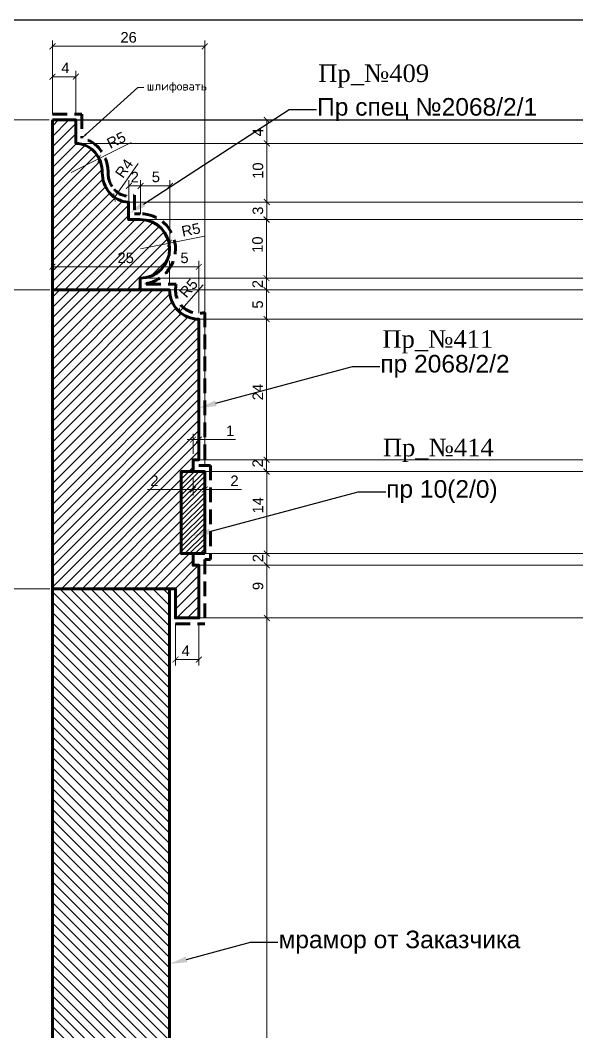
# Model space of a CAD drawing. Header units: inches. Extents: x 232 to 727, y -715 to -385.
# Drawn here: x 406.4 to 501.4, y -557.3 to -384.6 of the extents above; entities that cross this region are included whole.
import ezdxf
from ezdxf import colors
from ezdxf.entities.mleader import LeaderData, LeaderLine
from ezdxf.math import Vec2, Vec3

# ---------------------------------------------------------------- set-up
doc = ezdxf.new("R2010")
doc.units = ezdxf.units.IN
doc.header["$MEASUREMENT"] = 0
doc.linetypes.add('HIDDEN', pattern=[0.375, 0.25, -0.125])
doc.layers.add('Outside panel', color=7, linetype='Continuous', lineweight=18, true_color=0x7f5e57)
for name, color, linetype, lineweight in [('линия 15', 7, 'Continuous', 15), ('линия 50', 1, 'Continuous', 140), ('служебный слой РАЗМЕРЫ', 7, 'Continuous', 9)]:
    doc.layers.add(name, color=color, linetype=linetype, lineweight=lineweight)
doc.layers.add('размеры в модели', color=7, linetype='Continuous')
doc.styles.add('ELECT', font='times.ttf')
doc.styles.get("Standard").update_dxf_attribs({"font": 'arial.ttf'})
doc.styles.add('ЕСКД профили текст', font='isocpeur.ttf')
doc.dimstyles.new('M_1', dxfattribs={"dimtxt": 1.8, "dimasz": 1, "dimexe": 1, "dimexo": 1, "dimgap": 0.6, "dimtad": 1, "dimdec": 0, "dimdsep": 46, "dimtxsty": 'Standard', "dimblk": 'ARCHTICK', "dimcen": -5, "dimclrd": 7, "dimclre": 7, "dimclrt": 7, "dimadec": 0, "dimazin": 0, "dimtfac": 1, "dimtdec": 0, "dimtmove": 0, "dimatfit": 3, "dimfxl": 1, "dimtolj": 1, "dimtzin": 0, "dimlwd": 5, "dimlwe": 5, "dimarcsym": 0})
pattern_1 = [(45, (-314291.2878, 93901.4679), (-0.8838834765, 0.8838834765), [])]

# ---------------------------------------------------------------- blocks, each defined once
blk = doc.blocks.new('_ArchTick')
at = {"color": 0, "linetype": 'ByBlock', "const_width": 0.15}
blk.add_lwpolyline([(-0.5, -0.5), (0.5, 0.5)], dxfattribs=at)
blk = doc.blocks.new('*D36')
at = {"layer": 'Defpoints', "color": 0, "ltscale": 1000, "transparency": 16777216}
for p in [(411.89, -426.69), (411.89, -430.63), (436.89, -435.63)]:
    blk.add_point(p, dxfattribs=at)
at = {"layer": 'линия 15', "color": 7, "lineweight": 5, "ltscale": 1000, "transparency": 16777216}
for p, q in [((411.89, -429.63), (411.89, -425.69)), ((436.89, -434.63), (436.89, -425.69)), ((436.89, -426.69), (411.89, -426.69))]:
    blk.add_line(p, q, dxfattribs=at)
at = {"layer": 'линия 15', "color": 7, "lineweight": 5, "ltscale": 1000, "transparency": 16777216, "rotation": 180}
blk.add_blockref('_ArchTick', (411.89, -426.69), dxfattribs=at)
at = {"layer": 'линия 15', "color": 7, "lineweight": 5, "ltscale": 1000, "transparency": 16777216}
blk.add_blockref('_ArchTick', (436.89, -426.69), dxfattribs=at)
at = {"layer": 'линия 15', "color": 7, "ltscale": 1000, "transparency": 16777216, "insert": (424.39, -425.17), "char_height": 1.8, "attachment_point": 5}
blk.add_mtext('\\A1;25', dxfattribs=at)
blk = doc.blocks.new('*D35')
at = {"layer": 'Defpoints', "color": 0, "ltscale": 1000, "transparency": 16777216}
for p in [(436.89, -426.69), (431.89, -430.66), (436.89, -435.63)]:
    blk.add_point(p, dxfattribs=at)
at = {"layer": 'линия 15', "color": 7, "lineweight": 5, "ltscale": 1000, "transparency": 16777216}
for p, q in [((431.89, -429.66), (431.89, -425.69)), ((436.89, -434.63), (436.89, -425.69)), ((431.89, -426.69), (436.89, -426.69))]:
    blk.add_line(p, q, dxfattribs=at)
at = {"layer": 'линия 15', "color": 7, "lineweight": 5, "ltscale": 1000, "transparency": 16777216, "rotation": 180}
blk.add_blockref('_ArchTick', (431.89, -426.69), dxfattribs=at)
at = {"layer": 'линия 15', "color": 7, "lineweight": 5, "ltscale": 1000, "transparency": 16777216}
blk.add_blockref('_ArchTick', (436.89, -426.69), dxfattribs=at)
at = {"layer": 'линия 15', "color": 7, "ltscale": 1000, "transparency": 16777216, "insert": (434.44, -425.17), "char_height": 1.8, "attachment_point": 5}
blk.add_mtext('\\A1;5', dxfattribs=at)
blk = doc.blocks.new('*D34')
at = {"layer": 'Defpoints', "color": 0, "ltscale": 1000, "transparency": 16777216}
for p in [(436.89, -456.19), (435.89, -459.63), (436.89, -459.63)]:
    blk.add_point(p, dxfattribs=at)
at = {"layer": 'линия 15', "color": 7, "lineweight": 5, "ltscale": 1000, "transparency": 16777216}
for p, q in [((435.89, -458.63), (435.89, -455.19)), ((436.89, -458.63), (436.89, -455.19)), ((435.89, -456.19), (434.89, -456.19)), ((435.89, -456.19), (436.89, -456.19)), ((436.89, -456.19), (443.16, -456.19))]:
    blk.add_line(p, q, dxfattribs=at)
blk.add_blockref('_ArchTick', (435.89, -456.19), dxfattribs=at)
at = {"layer": 'линия 15', "color": 7, "lineweight": 5, "ltscale": 1000, "transparency": 16777216, "rotation": 180}
blk.add_blockref('_ArchTick', (436.89, -456.19), dxfattribs=at)
at = {"layer": 'линия 15', "color": 7, "ltscale": 1000, "transparency": 16777216, "insert": (442.23, -454.68), "char_height": 1.8, "attachment_point": 5}
blk.add_mtext('\\A1;1', dxfattribs=at)
blk = doc.blocks.new('*D33')
at = {"layer": 'Defpoints', "color": 0, "ltscale": 1000, "transparency": 16777216}
for p in [(433.89, -461.63), (435.89, -461.64), (433.89, -464.71)]:
    blk.add_point(p, dxfattribs=at)
at = {"layer": 'линия 15', "color": 7, "lineweight": 5, "ltscale": 1000, "transparency": 16777216}
for p, q in [((433.89, -462.63), (433.89, -465.71)), ((435.89, -462.64), (435.89, -465.71)), ((428.1, -464.71), (433.89, -464.71)), ((435.89, -464.71), (433.89, -464.71))]:
    blk.add_line(p, q, dxfattribs=at)
at = {"layer": 'линия 15', "color": 7, "lineweight": 5, "ltscale": 1000, "transparency": 16777216, "rotation": 180}
blk.add_blockref('_ArchTick', (433.89, -464.71), dxfattribs=at)
at = {"layer": 'линия 15', "color": 7, "lineweight": 5, "ltscale": 1000, "transparency": 16777216}
blk.add_blockref('_ArchTick', (435.89, -464.71), dxfattribs=at)
at = {"layer": 'линия 15', "color": 7, "ltscale": 1000, "transparency": 16777216, "insert": (429.3, -463.21), "char_height": 1.8, "attachment_point": 5}
blk.add_mtext('\\A1;2', dxfattribs=at)
blk = doc.blocks.new('*D32')
at = {"layer": 'Defpoints', "color": 0, "ltscale": 1000, "transparency": 16777216}
for p in [(435.89, -461.63), (437.89, -461.64), (437.89, -464.71)]:
    blk.add_point(p, dxfattribs=at)
at = {"layer": 'линия 15', "color": 7, "lineweight": 5, "ltscale": 1000, "transparency": 16777216}
for p, q in [((435.89, -462.63), (435.89, -465.71)), ((437.89, -462.64), (437.89, -465.71)), ((435.89, -464.71), (437.89, -464.71)), ((437.89, -464.71), (444.16, -464.71))]:
    blk.add_line(p, q, dxfattribs=at)
at = {"layer": 'линия 15', "color": 7, "lineweight": 5, "ltscale": 1000, "transparency": 16777216, "rotation": 180}
blk.add_blockref('_ArchTick', (435.89, -464.71), dxfattribs=at)
at = {"layer": 'линия 15', "color": 7, "lineweight": 5, "ltscale": 1000, "transparency": 16777216}
blk.add_blockref('_ArchTick', (437.89, -464.71), dxfattribs=at)
at = {"layer": 'линия 15', "color": 7, "ltscale": 1000, "transparency": 16777216, "insert": (442.97, -463.21), "char_height": 1.8, "attachment_point": 5}
blk.add_mtext('\\A1;2', dxfattribs=at)
blk = doc.blocks.new('*D27')
at = {"layer": 'Defpoints', "color": 0, "ltscale": 1000, "transparency": 16777216}
for p in [(437.89, -389.06), (411.89, -401.63), (437.89, -461.63)]:
    blk.add_point(p, dxfattribs=at)
at = {"layer": 'размеры в модели', "color": 7, "lineweight": 5, "ltscale": 1000, "transparency": 16777216}
for p, q in [((411.89, -400.63), (411.89, -388.06)), ((437.89, -460.63), (437.89, -388.06)), ((411.89, -389.06), (437.89, -389.06))]:
    blk.add_line(p, q, dxfattribs=at)
at = {"layer": 'размеры в модели', "color": 7, "lineweight": 5, "ltscale": 1000, "transparency": 16777216, "rotation": 180}
blk.add_blockref('_ArchTick', (411.89, -389.06), dxfattribs=at)
at = {"layer": 'размеры в модели', "color": 7, "lineweight": 5, "ltscale": 1000, "transparency": 16777216}
blk.add_blockref('_ArchTick', (437.89, -389.06), dxfattribs=at)
at = {"layer": 'размеры в модели', "color": 7, "ltscale": 1000, "transparency": 16777216, "insert": (424.89, -387.54), "char_height": 1.8, "attachment_point": 5}
blk.add_mtext('\\A1;26', dxfattribs=at)
blk = doc.blocks.new('*D26')
at = {"layer": 'Defpoints', "color": 0, "ltscale": 1000, "transparency": 16777216}
for p in [(412.35, -401.63), (397.61, -430.63), (412.42, -430.63)]:
    blk.add_point(p, dxfattribs=at)
at = {"layer": 'размеры в модели', "color": 7, "lineweight": 5, "ltscale": 1000, "transparency": 16777216}
for p, q in [((411.35, -401.63), (396.61, -401.63)), ((397.61, -401.63), (397.61, -430.63)), ((411.42, -430.63), (396.61, -430.63))]:
    blk.add_line(p, q, dxfattribs=at)
for p, rotation in [((397.61, -401.63), 90), ((397.61, -430.63), 270)]:
    blk.add_blockref('_ArchTick', p, dxfattribs=dict(at, rotation=rotation))
at = {"layer": 'размеры в модели', "color": 7, "ltscale": 1000, "transparency": 16777216, "insert": (396.09, -416.13), "char_height": 1.8, "attachment_point": 5, "rotation": 90}
blk.add_mtext('\\A1;29', dxfattribs=at)
blk = doc.blocks.new('*D25')
at = {"layer": 'Defpoints', "color": 0, "ltscale": 1000, "transparency": 16777216}
for p in [(397.61, -430.63), (412.42, -430.63), (412.42, -481.63)]:
    blk.add_point(p, dxfattribs=at)
at = {"layer": 'размеры в модели', "color": 7, "lineweight": 5, "ltscale": 1000, "transparency": 16777216}
for p, q in [((411.42, -430.63), (396.61, -430.63)), ((397.61, -481.63), (397.61, -430.63)), ((411.42, -481.63), (396.61, -481.63))]:
    blk.add_line(p, q, dxfattribs=at)
for p, rotation in [((397.61, -430.63), 90), ((397.61, -481.63), 270)]:
    blk.add_blockref('_ArchTick', p, dxfattribs=dict(at, rotation=rotation))
at = {"layer": 'размеры в модели', "color": 7, "ltscale": 1000, "transparency": 16777216, "insert": (396.09, -456.13), "char_height": 1.8, "attachment_point": 5, "rotation": 90}
blk.add_mtext('\\A1;51', dxfattribs=at)
blk = doc.blocks.new('*D24')
at = {"layer": 'Defpoints', "color": 0, "ltscale": 1000, "transparency": 16777216}
for p in [(412.42, -481.63), (397.61, -701.63), (412.42, -701.63)]:
    blk.add_point(p, dxfattribs=at)
at = {"layer": 'размеры в модели', "color": 7, "lineweight": 5, "ltscale": 1000, "transparency": 16777216}
for p, q in [((411.42, -481.63), (396.61, -481.63)), ((397.61, -481.63), (397.61, -701.63)), ((411.42, -701.63), (396.61, -701.63))]:
    blk.add_line(p, q, dxfattribs=at)
for p, rotation in [((397.61, -481.63), 90), ((397.61, -701.63), 270)]:
    blk.add_blockref('_ArchTick', p, dxfattribs=dict(at, rotation=rotation))
at = {"layer": 'размеры в модели', "color": 7, "ltscale": 1000, "transparency": 16777216, "insert": (396.09, -591.63), "char_height": 1.8, "attachment_point": 5, "rotation": 90}
blk.add_mtext('\\A1;220', dxfattribs=at)
blk = doc.blocks.new('*D21')
at = {"layer": 'Defpoints', "color": 0, "ltscale": 1000, "transparency": 16777216}
for p in [(436.89, -486.63), (431.89, -701.63), (448.51, -701.63)]:
    blk.add_point(p, dxfattribs=at)
at = {"layer": 'размеры в модели', "color": 7, "lineweight": 5, "ltscale": 1000, "transparency": 16777216}
for p, q in [((437.89, -486.63), (449.51, -486.63)), ((448.51, -486.63), (448.51, -701.63)), ((432.89, -701.63), (449.51, -701.63))]:
    blk.add_line(p, q, dxfattribs=at)
for p, rotation in [((448.51, -486.63), 90), ((448.51, -701.63), 270)]:
    blk.add_blockref('_ArchTick', p, dxfattribs=dict(at, rotation=rotation))
at = {"layer": 'размеры в модели', "color": 7, "ltscale": 1000, "transparency": 16777216, "insert": (446.99, -596.89), "char_height": 1.8, "attachment_point": 5, "rotation": 90}
blk.add_mtext('\\A1;215', dxfattribs=at)
blk = doc.blocks.new('*D20')
at = {"layer": 'Defpoints', "color": 0, "ltscale": 1000, "transparency": 16777216}
for p in [(432.89, -486.63), (436.89, -486.63), (436.89, -493.72)]:
    blk.add_point(p, dxfattribs=at)
at = {"layer": 'размеры в модели', "color": 7, "lineweight": 5, "ltscale": 1000, "transparency": 16777216}
for p, q in [((432.89, -487.63), (432.89, -494.72)), ((436.89, -487.63), (436.89, -494.72)), ((432.89, -493.72), (436.89, -493.72))]:
    blk.add_line(p, q, dxfattribs=at)
at = {"layer": 'размеры в модели', "color": 7, "lineweight": 5, "ltscale": 1000, "transparency": 16777216, "rotation": 180}
blk.add_blockref('_ArchTick', (432.89, -493.72), dxfattribs=at)
at = {"layer": 'размеры в модели', "color": 7, "lineweight": 5, "ltscale": 1000, "transparency": 16777216}
blk.add_blockref('_ArchTick', (436.89, -493.72), dxfattribs=at)
at = {"layer": 'размеры в модели', "color": 7, "ltscale": 1000, "transparency": 16777216, "insert": (434.64, -492.22), "char_height": 1.8, "attachment_point": 5}
blk.add_mtext('\\A1;4', dxfattribs=at)
blk = doc.blocks.new('*D19')
at = {"layer": 'Defpoints', "color": 0, "ltscale": 1000, "transparency": 16777216}
for p in [(436.89, -477.63), (436.89, -486.63), (448.51, -486.63)]:
    blk.add_point(p, dxfattribs=at)
at = {"layer": 'размеры в модели', "color": 7, "lineweight": 5, "ltscale": 1000, "transparency": 16777216}
for p, q in [((437.89, -477.63), (449.51, -477.63)), ((448.51, -477.63), (448.51, -486.63)), ((437.89, -486.63), (449.51, -486.63))]:
    blk.add_line(p, q, dxfattribs=at)
for p, rotation in [((448.51, -477.63), 90), ((448.51, -486.63), 270)]:
    blk.add_blockref('_ArchTick', p, dxfattribs=dict(at, rotation=rotation))
at = {"layer": 'размеры в модели', "color": 7, "ltscale": 1000, "transparency": 16777216, "insert": (446.99, -481.18), "char_height": 1.8, "attachment_point": 5, "rotation": 90}
blk.add_mtext('\\A1;9', dxfattribs=at)
blk = doc.blocks.new('*D18')
at = {"layer": 'Defpoints', "color": 0, "ltscale": 1000, "transparency": 16777216}
for p in [(437.89, -475.63), (436.89, -477.63), (448.48, -477.63)]:
    blk.add_point(p, dxfattribs=at)
at = {"layer": 'размеры в модели', "color": 7, "lineweight": 5, "ltscale": 1000, "transparency": 16777216}
for p, q in [((438.89, -475.63), (449.48, -475.63)), ((448.48, -475.63), (448.48, -477.63)), ((437.89, -477.63), (449.48, -477.63))]:
    blk.add_line(p, q, dxfattribs=at)
for p, rotation in [((448.48, -475.63), 90), ((448.48, -477.63), 270)]:
    blk.add_blockref('_ArchTick', p, dxfattribs=dict(at, rotation=rotation))
at = {"layer": 'размеры в модели', "color": 7, "ltscale": 1000, "transparency": 16777216, "insert": (446.98, -476.42), "char_height": 1.8, "attachment_point": 5, "rotation": 90}
blk.add_mtext('\\A1;2', dxfattribs=at)
blk = doc.blocks.new('*D17')
at = {"layer": 'Defpoints', "color": 0, "ltscale": 1000, "transparency": 16777216}
for p in [(437.89, -461.63), (437.89, -475.63), (448.47, -475.63)]:
    blk.add_point(p, dxfattribs=at)
at = {"layer": 'размеры в модели', "color": 7, "lineweight": 5, "ltscale": 1000, "transparency": 16777216}
for p, q in [((438.89, -461.63), (449.47, -461.63)), ((448.47, -461.63), (448.47, -475.63)), ((438.89, -475.63), (449.47, -475.63))]:
    blk.add_line(p, q, dxfattribs=at)
for p, rotation in [((448.47, -461.63), 90), ((448.47, -475.63), 270)]:
    blk.add_blockref('_ArchTick', p, dxfattribs=dict(at, rotation=rotation))
at = {"layer": 'размеры в модели', "color": 7, "ltscale": 1000, "transparency": 16777216, "insert": (446.97, -467.4), "char_height": 1.8, "attachment_point": 5, "rotation": 90}
blk.add_mtext('\\A1;14', dxfattribs=at)
blk = doc.blocks.new('*D16')
at = {"layer": 'Defpoints', "color": 0, "ltscale": 1000, "transparency": 16777216}
for p in [(436.89, -459.63), (437.89, -461.63), (448.43, -461.63)]:
    blk.add_point(p, dxfattribs=at)
at = {"layer": 'размеры в модели', "color": 7, "lineweight": 5, "ltscale": 1000, "transparency": 16777216}
for p, q in [((437.89, -459.63), (449.43, -459.63)), ((448.43, -459.63), (448.43, -461.63)), ((438.89, -461.63), (449.43, -461.63))]:
    blk.add_line(p, q, dxfattribs=at)
for p, rotation in [((448.43, -459.63), 90), ((448.43, -461.63), 270)]:
    blk.add_blockref('_ArchTick', p, dxfattribs=dict(at, rotation=rotation))
at = {"layer": 'размеры в модели', "color": 7, "ltscale": 1000, "transparency": 16777216, "insert": (446.93, -460.23), "char_height": 1.8, "attachment_point": 5, "rotation": 90}
blk.add_mtext('\\A1;2', dxfattribs=at)
blk = doc.blocks.new('*D15')
at = {"layer": 'Defpoints', "color": 0, "ltscale": 1000, "transparency": 16777216}
for p in [(436.86, -435.63), (436.89, -459.63), (448.45, -459.63)]:
    blk.add_point(p, dxfattribs=at)
at = {"layer": 'размеры в модели', "color": 7, "lineweight": 5, "ltscale": 1000, "transparency": 16777216}
for p, q in [((437.86, -435.63), (449.45, -435.63)), ((448.45, -435.63), (448.45, -459.63)), ((437.89, -459.63), (449.45, -459.63))]:
    blk.add_line(p, q, dxfattribs=at)
for p, rotation in [((448.45, -435.63), 90), ((448.45, -459.63), 270)]:
    blk.add_blockref('_ArchTick', p, dxfattribs=dict(at, rotation=rotation))
at = {"layer": 'размеры в модели', "color": 7, "ltscale": 1000, "transparency": 16777216, "insert": (446.95, -448.07), "char_height": 1.8, "attachment_point": 5, "rotation": 90}
blk.add_mtext('\\A1;24', dxfattribs=at)
blk = doc.blocks.new('*D14')
at = {"layer": 'Defpoints', "color": 0, "ltscale": 1000, "transparency": 16777216}
for p in [(426.94, -430.63), (436.86, -435.63), (448.45, -435.63)]:
    blk.add_point(p, dxfattribs=at)
at = {"layer": 'размеры в модели', "color": 7, "lineweight": 5, "ltscale": 1000, "transparency": 16777216}
for p, q in [((427.94, -430.63), (449.45, -430.63)), ((448.45, -430.63), (448.45, -435.63)), ((437.86, -435.63), (449.45, -435.63))]:
    blk.add_line(p, q, dxfattribs=at)
for p, rotation in [((448.45, -430.63), 90), ((448.45, -435.63), 270)]:
    blk.add_blockref('_ArchTick', p, dxfattribs=dict(at, rotation=rotation))
at = {"layer": 'размеры в модели', "color": 7, "ltscale": 1000, "transparency": 16777216, "insert": (446.94, -433.13), "char_height": 1.8, "attachment_point": 5, "rotation": 90}
blk.add_mtext('\\A1;5', dxfattribs=at)
blk = doc.blocks.new('*D13')
at = {"layer": 'Defpoints', "color": 0, "ltscale": 1000, "transparency": 16777216}
for p in [(426.94, -428.63), (426.9, -430.63), (448.43, -430.63)]:
    blk.add_point(p, dxfattribs=at)
at = {"layer": 'размеры в модели', "color": 7, "lineweight": 5, "ltscale": 1000, "transparency": 16777216}
for p, q in [((427.94, -428.63), (449.43, -428.63)), ((448.43, -428.63), (448.43, -430.63)), ((427.9, -430.63), (449.43, -430.63))]:
    blk.add_line(p, q, dxfattribs=at)
for p, rotation in [((448.43, -428.63), 90), ((448.43, -430.63), 270)]:
    blk.add_blockref('_ArchTick', p, dxfattribs=dict(at, rotation=rotation))
at = {"layer": 'размеры в модели', "color": 7, "ltscale": 1000, "transparency": 16777216, "insert": (446.92, -429.63), "char_height": 1.8, "attachment_point": 5, "rotation": 90}
blk.add_mtext('\\A1;2', dxfattribs=at)
blk = doc.blocks.new('*D12')
at = {"layer": 'Defpoints', "color": 0, "ltscale": 1000, "transparency": 16777216}
for p in [(431.94, -412.88), (426.94, -418.63), (431.94, -423.63)]:
    blk.add_point(p, dxfattribs=at)
at = {"layer": 'размеры в модели', "color": 7, "lineweight": 5, "ltscale": 1000, "transparency": 16777216}
for p, q in [((426.94, -417.63), (426.94, -411.88)), ((431.94, -422.63), (431.94, -411.88)), ((426.94, -412.88), (431.94, -412.88))]:
    blk.add_line(p, q, dxfattribs=at)
at = {"layer": 'размеры в модели', "color": 7, "lineweight": 5, "ltscale": 1000, "transparency": 16777216, "rotation": 180}
blk.add_blockref('_ArchTick', (426.94, -412.88), dxfattribs=at)
at = {"layer": 'размеры в модели', "color": 7, "lineweight": 5, "ltscale": 1000, "transparency": 16777216}
blk.add_blockref('_ArchTick', (431.94, -412.88), dxfattribs=at)
at = {"layer": 'размеры в модели', "color": 7, "ltscale": 1000, "transparency": 16777216, "insert": (429.55, -411.36), "char_height": 1.8, "attachment_point": 5}
blk.add_mtext('\\A1;5', dxfattribs=at)
blk = doc.blocks.new('*D11')
at = {"layer": 'Defpoints', "color": 0, "ltscale": 1000, "transparency": 16777216}
for p in [(426.94, -412.88), (424.94, -418.63), (426.94, -418.63)]:
    blk.add_point(p, dxfattribs=at)
at = {"layer": 'размеры в модели', "color": 7, "lineweight": 5, "ltscale": 1000, "transparency": 16777216}
for p, q in [((424.94, -417.63), (424.94, -411.88)), ((426.94, -417.63), (426.94, -411.88)), ((424.94, -412.88), (426.94, -412.88))]:
    blk.add_line(p, q, dxfattribs=at)
at = {"layer": 'размеры в модели', "color": 7, "lineweight": 5, "ltscale": 1000, "transparency": 16777216, "rotation": 180}
blk.add_blockref('_ArchTick', (424.94, -412.88), dxfattribs=at)
at = {"layer": 'размеры в модели', "color": 7, "lineweight": 5, "ltscale": 1000, "transparency": 16777216}
blk.add_blockref('_ArchTick', (426.94, -412.88), dxfattribs=at)
at = {"layer": 'размеры в модели', "color": 7, "ltscale": 1000, "transparency": 16777216, "insert": (425.94, -411.38), "char_height": 1.8, "attachment_point": 5}
blk.add_mtext('\\A1;2', dxfattribs=at)
blk = doc.blocks.new('*D10')
at = {"layer": 'Defpoints', "color": 0, "ltscale": 1000, "transparency": 16777216}
for p in [(424.94, -418.63), (426.94, -428.63), (448.43, -428.63)]:
    blk.add_point(p, dxfattribs=at)
at = {"layer": 'размеры в модели', "color": 7, "lineweight": 5, "ltscale": 1000, "transparency": 16777216}
for p, q in [((425.94, -418.63), (449.43, -418.63)), ((448.43, -418.63), (448.43, -428.63)), ((427.94, -428.63), (449.43, -428.63))]:
    blk.add_line(p, q, dxfattribs=at)
for p, rotation in [((448.43, -418.63), 90), ((448.43, -428.63), 270)]:
    blk.add_blockref('_ArchTick', p, dxfattribs=dict(at, rotation=rotation))
at = {"layer": 'размеры в модели', "color": 7, "ltscale": 1000, "transparency": 16777216, "insert": (446.91, -422.91), "char_height": 1.8, "attachment_point": 5, "rotation": 90}
blk.add_mtext('\\A1;10', dxfattribs=at)
blk = doc.blocks.new('*D9')
at = {"layer": 'Defpoints', "color": 0, "ltscale": 1000, "transparency": 16777216}
for p in [(424.94, -415.63), (424.94, -418.63), (448.49, -418.63)]:
    blk.add_point(p, dxfattribs=at)
at = {"layer": 'размеры в модели', "color": 7, "lineweight": 5, "ltscale": 1000, "transparency": 16777216}
for p, q in [((425.94, -415.63), (449.49, -415.63)), ((448.49, -415.63), (448.49, -418.63)), ((425.94, -418.63), (449.49, -418.63))]:
    blk.add_line(p, q, dxfattribs=at)
for p, rotation in [((448.49, -415.63), 90), ((448.49, -418.63), 270)]:
    blk.add_blockref('_ArchTick', p, dxfattribs=dict(at, rotation=rotation))
at = {"layer": 'размеры в модели', "color": 7, "ltscale": 1000, "transparency": 16777216, "insert": (446.97, -417.11), "char_height": 1.8, "attachment_point": 5, "rotation": 90}
blk.add_mtext('\\A1;3', dxfattribs=at)
blk = doc.blocks.new('*D8')
at = {"layer": 'Defpoints', "color": 0, "ltscale": 1000, "transparency": 16777216}
for p in [(415.89, -405.63), (424.94, -415.63), (448.5, -415.63)]:
    blk.add_point(p, dxfattribs=at)
at = {"layer": 'размеры в модели', "color": 7, "lineweight": 5, "ltscale": 1000, "transparency": 16777216}
for p, q in [((416.89, -405.63), (449.5, -405.63)), ((448.5, -405.63), (448.5, -415.63)), ((425.94, -415.63), (449.5, -415.63))]:
    blk.add_line(p, q, dxfattribs=at)
for p, rotation in [((448.5, -405.63), 90), ((448.5, -415.63), 270)]:
    blk.add_blockref('_ArchTick', p, dxfattribs=dict(at, rotation=rotation))
at = {"layer": 'размеры в модели', "color": 7, "ltscale": 1000, "transparency": 16777216, "insert": (446.98, -410.28), "char_height": 1.8, "attachment_point": 5, "rotation": 90}
blk.add_mtext('\\A1;10', dxfattribs=at)
blk = doc.blocks.new('*D7')
at = {"layer": 'Defpoints', "color": 0, "ltscale": 1000, "transparency": 16777216}
for p in [(415.89, -401.63), (448.48, -401.63), (415.89, -405.63)]:
    blk.add_point(p, dxfattribs=at)
at = {"layer": 'размеры в модели', "color": 7, "lineweight": 5, "ltscale": 1000, "transparency": 16777216}
for p, q in [((416.89, -401.63), (449.48, -401.63)), ((448.48, -405.63), (448.48, -401.63)), ((416.89, -405.63), (449.48, -405.63))]:
    blk.add_line(p, q, dxfattribs=at)
for p, rotation in [((448.48, -401.63), 90), ((448.48, -405.63), 270)]:
    blk.add_blockref('_ArchTick', p, dxfattribs=dict(at, rotation=rotation))
at = {"layer": 'размеры в модели', "color": 7, "ltscale": 1000, "transparency": 16777216, "insert": (446.98, -403.72), "char_height": 1.8, "attachment_point": 5, "rotation": 90}
blk.add_mtext('\\A1;4', dxfattribs=at)
blk = doc.blocks.new('*D6')
at = {"layer": 'Defpoints', "color": 0, "ltscale": 1000, "transparency": 16777216}
for p in [(415.89, -394.24), (411.89, -401.63), (415.89, -401.63)]:
    blk.add_point(p, dxfattribs=at)
at = {"layer": 'размеры в модели', "color": 7, "lineweight": 5, "ltscale": 1000, "transparency": 16777216}
for p, q in [((411.89, -400.63), (411.89, -393.24)), ((415.89, -400.63), (415.89, -393.24)), ((411.89, -394.24), (415.89, -394.24))]:
    blk.add_line(p, q, dxfattribs=at)
at = {"layer": 'размеры в модели', "color": 7, "lineweight": 5, "ltscale": 1000, "transparency": 16777216, "rotation": 180}
blk.add_blockref('_ArchTick', (411.89, -394.24), dxfattribs=at)
at = {"layer": 'размеры в модели', "color": 7, "lineweight": 5, "ltscale": 1000, "transparency": 16777216}
blk.add_blockref('_ArchTick', (415.89, -394.24), dxfattribs=at)
at = {"layer": 'размеры в модели', "color": 7, "ltscale": 1000, "transparency": 16777216, "insert": (414.09, -392.74), "char_height": 1.8, "attachment_point": 5}
blk.add_mtext('\\A1;4', dxfattribs=at)
blk = doc.blocks.new('*D5')
at = {"layer": 'Defpoints', "color": 0, "ltscale": 1000, "transparency": 16777216}
for p in [(424.94, -411.33), (422.48, -414.86)]:
    blk.add_point(p, dxfattribs=at)
at = {"layer": 'размеры в модели', "color": 7, "lineweight": 5, "ltscale": 1000, "transparency": 16777216}
blk.add_line((426.53, -409.07), (422.48, -414.86), dxfattribs=at)
at = {"layer": 'размеры в модели', "color": 7, "lineweight": 5, "ltscale": 1000, "transparency": 16777216, "rotation": 235.0181728214642}
blk.add_blockref('_ArchTick', (422.48, -414.86), dxfattribs=at)
at = {"layer": 'размеры в модели', "color": 7, "ltscale": 1000, "transparency": 16777216, "insert": (424.12, -409.89), "char_height": 1.8, "attachment_point": 5, "rotation": 55.0182}
blk.add_mtext('\\A1;R4', dxfattribs=at)
blk = doc.blocks.new('*D4')
at = {"layer": 'Defpoints', "color": 0, "ltscale": 1000, "transparency": 16777216}
for p in [(419.84, -408.23), (415.08, -410.6)]:
    blk.add_point(p, dxfattribs=at)
at = {"layer": 'размеры в модели', "color": 7, "lineweight": 5, "ltscale": 1000, "transparency": 16777216}
for p in [(425.31, -405.5), (415.08, -410.6)]:
    blk.add_line(p, (419.84, -408.23), dxfattribs=at)
at = {"layer": 'размеры в модели', "color": 7, "lineweight": 5, "ltscale": 1000, "transparency": 16777216, "rotation": 206.4621746565497}
blk.add_blockref('_ArchTick', (419.84, -408.23), dxfattribs=at)
at = {"layer": 'размеры в модели', "color": 7, "ltscale": 1000, "transparency": 16777216, "insert": (422.79, -405.07), "char_height": 1.8, "attachment_point": 5, "rotation": 26.4622}
blk.add_mtext('\\A1;R5', dxfattribs=at)
blk = doc.blocks.new('*D3')
at = {"layer": 'Defpoints', "color": 0, "ltscale": 1000, "transparency": 16777216}
for p in [(431.85, -422.66), (426.94, -423.63)]:
    blk.add_point(p, dxfattribs=at)
at = {"layer": 'размеры в модели', "color": 7, "lineweight": 5, "ltscale": 1000, "transparency": 16777216}
for p in [(426.94, -423.63), (437.84, -421.46)]:
    blk.add_line(p, (431.85, -422.66), dxfattribs=at)
at = {"layer": 'размеры в модели', "color": 7, "lineweight": 5, "ltscale": 1000, "transparency": 16777216, "rotation": 191.2701391534822}
blk.add_blockref('_ArchTick', (431.85, -422.66), dxfattribs=at)
at = {"layer": 'размеры в модели', "color": 7, "ltscale": 1000, "transparency": 16777216, "insert": (435.53, -420.38), "char_height": 1.8, "attachment_point": 5, "rotation": 11.2701}
blk.add_mtext('\\A1;R5', dxfattribs=at)
blk = doc.blocks.new('*D2')
at = {"layer": 'Defpoints', "color": 0, "ltscale": 1000, "transparency": 16777216}
for p in [(436.89, -430.63), (433.6, -434.39)]:
    blk.add_point(p, dxfattribs=at)
at = {"layer": 'размеры в модели', "color": 7, "lineweight": 5, "ltscale": 1000, "transparency": 16777216}
blk.add_line((437.63, -429.79), (433.6, -434.39), dxfattribs=at)
at = {"layer": 'размеры в модели', "color": 7, "lineweight": 5, "ltscale": 1000, "transparency": 16777216, "rotation": 228.7828276768843}
blk.add_blockref('_ArchTick', (433.6, -434.39), dxfattribs=at)
at = {"layer": 'размеры в модели', "color": 7, "ltscale": 1000, "transparency": 16777216, "insert": (435.13, -430.34), "char_height": 1.8, "attachment_point": 5, "rotation": 48.7828}
blk.add_mtext('\\A1;R5', dxfattribs=at)

msp = doc.modelspace()

# ---------------------------------------------------------------- hatches: boundary and pattern name
at = {"layer": 'Outside panel', "ltscale": 1000}
h = msp.add_hatch(dxfattribs=at)
h.set_pattern_fill('ANSI31', color=256, scale=10)
h.set_pattern_definition([(45, (-314016.9228, 90934.6674), (-0.8838834765, 0.8838834765), [])])
h.paths.add_polyline_path([(424.89, -415.63, -0.220467), (421.63, -414.07, -0.17915), (420.39, -410.6, 0.175789), (419.16, -407.19, 0.220477), (415.89, -405.63), (415.89, -401.63), (411.89, -401.63), (411.89, -430.63), (426.89, -430.63), (426.89, -428.63, 0.999984), (426.89, -418.63), (424.89, -418.63)])
h = msp.add_hatch(dxfattribs=at)
h.set_pattern_fill('ANSI31', color=256, scale=10)
h.set_pattern_definition(pattern_1)
h.paths.add_polyline_path([(411.89, -481.63), (432.89, -481.63), (432.89, -486.63), (436.89, -486.63), (436.89, -477.63), (435.89, -477.63), (435.89, -475.63), (433.89, -475.63), (433.89, -461.63), (435.89, -461.63), (435.89, -459.63), (436.89, -459.63), (436.89, -435.63, -0.417667), (431.89, -430.63), (411.89, -430.63)])
h = msp.add_hatch(dxfattribs=at)
h.set_pattern_fill('ANSI31', color=256, scale=10)
h.set_pattern_definition(pattern_1)
h.paths.add_polyline_path([(437.89, -461.63), (433.89, -461.63), (433.89, -475.63), (435.89, -475.63), (437.89, -475.63)])
h = msp.add_hatch(dxfattribs=at)
h.set_pattern_fill('ANSI31', color=256, scale=10)
h.set_pattern_definition([(45, (-309758.1404, 93796.794), (-0.8838834765, 0.8838834765), [])])
h.paths.add_polyline_path([(437.89, -461.64), (433.89, -461.64), (433.89, -475.64), (437.89, -475.64)])
at = {"layer": 'Outside panel', "ltscale": 1000, "true_color": 0x136734}
h = msp.add_hatch(dxfattribs=at)
h.set_pattern_fill('ANSI31', color=116, scale=10, angle=90)
h.set_pattern_definition([(135, (-309983.135, 95155.6936), (-0.8838834765, -0.8838834765), [])])
h.paths.add_polyline_path([(411.89, -701.63), (431.89, -701.63), (431.89, -481.63), (411.89, -481.63)])

# ---------------------------------------------------------------- linework, layer by layer
at = {"color": 7, "lineweight": 15, "ltscale": 1000}
for p, q in [((415.89, -405.63), (535.14, -405.63)), ((424.94, -415.63), (544.13, -415.63)), ((544.13, -418.63), (424.94, -418.63)), ((426.94, -428.63), (546.14, -428.63)), ((546.14, -430.63), (426.94, -430.63)), ((436.89, -435.63), (556.13, -435.63)), ((436.89, -459.63), (555.44, -459.63)), ((437.89, -461.63), (556.13, -461.63)), ((437.89, -475.63), (556.77, -475.63)), ((436.89, -477.63), (555.63, -477.63)), ((436.89, -486.63), (551.14, -486.63))]:
    msp.add_line(p, q, dxfattribs=at)
at = {"color": 1, "lineweight": 30}
for p, q in [((437.89, -461.63), (435.89, -461.63)), ((437.89, -475.63), (435.89, -475.63))]:
    msp.add_line(p, q, dxfattribs=at)
at = {"color": 6, "ltscale": 1000}
msp.add_lwpolyline([(232.21, -714.61), (727.21, -714.61), (727.21, -384.61), (232.21, -384.61)], close=True, dxfattribs=at)
at = {"color": 7}
msp.add_lwpolyline([(411.89, -401.63), (535.14, -401.63), (535.14, -405.63, -0.220477), (538.4, -407.19, -0.175789), (539.64, -410.6, 0.17915), (540.87, -414.07, 0.220467), (544.13, -415.63), (544.13, -418.63), (546.14, -418.63, -0.999984), (546.14, -428.63), (546.14, -430.63), (551.13, -430.63, 0.417667), (556.13, -435.63), (556.13, -459.63), (555.13, -459.63), (555.13, -461.63), (557.13, -461.63), (557.14, -475.63), (555.13, -475.63), (555.13, -477.63), (556.13, -477.63), (556.13, -486.63), (551.14, -486.63), (551.14, -701.63)], format="xyb", dxfattribs=at)
at = {"layer": 'линия 50', "color": 7}
msp.add_line((437.89, -475.63), (437.89, -461.63), dxfattribs=at)
at = {"layer": 'линия 50', "color": 1, "linetype": 'HIDDEN', "ltscale": 10, "true_color": 0xff0909}
msp.add_line((432.89, -487.63), (437.89, -487.63), dxfattribs=at)
msp.add_lwpolyline([(411.89, -400.63), (416.89, -400.63), (416.89, -404.74, -0.171597), (419.93, -406.55, -0.175987), (421.39, -410.6, 0.179644), (422.4, -413.44, 0.301759), (425.89, -414.49), (425.89, -417.63), (426.89, -417.63, -0.919582), (427.89, -429.55), (427.89, -429.63), (433.03, -429.63, 0.577618), (437.89, -434.5), (437.89, -460.63), (436.89, -460.63), (436.89, -460.63), (438.89, -460.63), (438.89, -476.63), (437.89, -476.63), (437.89, -487.63)], format="xyb", dxfattribs=at)
at = {"layer": 'линия 50', "color": 7}
msp.add_lwpolyline([(411.89, -401.63), (415.89, -401.63), (415.89, -405.63, -0.220477), (419.16, -407.19, -0.175789), (420.39, -410.6, 0.17915), (421.63, -414.07, 0.220467), (424.89, -415.63), (424.89, -418.63), (426.89, -418.63, -0.999984), (426.89, -428.63), (426.89, -430.63), (411.89, -430.63)], format="xyb", close=True, dxfattribs=at)
msp.add_lwpolyline([(411.89, -430.63), (431.89, -430.63, 0.417667), (436.89, -435.63), (436.89, -459.63), (435.89, -459.63), (435.89, -461.63), (433.89, -461.63), (433.89, -475.63), (435.89, -475.63), (435.89, -477.63), (436.89, -477.63), (436.89, -486.63), (432.89, -486.63), (432.89, -481.63), (411.89, -481.63), (411.89, -430.63)], format="xyb", dxfattribs=at)
for points in [[(437.89, -475.63), (433.89, -475.63), (433.89, -461.63), (437.89, -461.63)], [(437.89, -475.64), (433.89, -475.64), (433.89, -461.64), (437.89, -461.64)], [(431.89, -481.63), (411.89, -481.63), (411.89, -701.63), (431.89, -701.63)]]:
    msp.add_lwpolyline(points, close=True, dxfattribs=at)

# ---------------------------------------------------------------- texts
at = {"color": 5, "ltscale": 1000, "style": 'ELECT'}
for s, p in [('Пр_№409', (457.28, -395.15, 6217.22)), ('Пр_№411', (468.23, -440.51, 6217.22)), ('Пр_№414', (468.31, -459.03, 6217.22))]:
    msp.add_text(s, height=3, dxfattribs=at).set_placement(p)

# ---------------------------------------------------------------- dimensions: what is measured, and where the dimension line sits
at = {"layer": 'линия 15', "color": 7, "ltscale": 1000}
dim = msp.add_linear_dim(base=(411.89, -426.69), p1=(436.89, -435.63), p2=(411.89, -430.63), dimstyle='M_1', dxfattribs=at)
dim.commit()
dim.dimension.update_dxf_attribs({"geometry": '*D36', "text_midpoint": (424.39, -425.17)})
for base, p1, p2, picture, middle in [((436.89, -426.69), (431.89, -430.66), (436.89, -435.63), '*D35', (434.44, -426.69)), ((436.89, -456.19), (435.89, -459.63), (436.89, -459.63), '*D34', (442.23, -456.19)), ((433.89, -464.71), (435.89, -461.64), (433.89, -461.63), '*D33', (429.3, -464.51)), ((437.89, -464.71), (435.89, -461.63), (437.89, -461.64), '*D32', (442.97, -464.71))]:
    dim = msp.add_linear_dim(base=base, p1=p1, p2=p2, dimstyle='M_1', dxfattribs=at)
    dim.commit()
    dim.dimension.update_dxf_attribs({"geometry": picture, "text_midpoint": middle, "dimtype": 128})
at = {"layer": 'размеры в модели', "color": 5, "ltscale": 1000}
dim = msp.add_linear_dim(base=(437.89, -389.06), p1=(411.89, -401.63), p2=(437.89, -461.63), dimstyle='M_1', dxfattribs=at)
dim.commit()
dim.dimension.update_dxf_attribs({"geometry": '*D27', "text_midpoint": (424.89, -387.54)})
for base, p1, p2, picture, middle in [((415.89, -394.24), (411.89, -401.63), (415.89, -401.63), '*D6', (414.09, -394.24)), ((426.94, -412.88), (424.94, -418.63), (426.94, -418.63), '*D11', (425.94, -412.88)), ((431.94, -412.88), (426.94, -418.63), (431.94, -423.63), '*D12', (429.55, -412.88)), ((436.89, -493.72), (432.89, -486.63), (436.89, -486.63), '*D20', (434.64, -493.72))]:
    dim = msp.add_linear_dim(base=base, p1=p1, p2=p2, dimstyle='M_1', dxfattribs=at)
    dim.commit()
    dim.dimension.update_dxf_attribs({"geometry": picture, "text_midpoint": middle, "dimtype": 128})
for base, p1, p2, picture, middle in [((397.61, -430.63), (412.35, -401.63), (412.42, -430.63), '*D26', (397.61, -416.13)), ((448.48, -401.63), (415.89, -405.63), (415.89, -401.63), '*D7', (448.48, -403.72)), ((448.5, -415.63), (415.89, -405.63), (424.94, -415.63), '*D8', (448.5, -410.28)), ((448.49, -418.63), (424.94, -415.63), (424.94, -418.63), '*D9', (448.49, -417.11)), ((448.43, -428.63), (424.94, -418.63), (426.94, -428.63), '*D10', (448.43, -422.91)), ((448.43, -430.63), (426.94, -428.63), (426.9, -430.63), '*D13', (448.43, -429.63)), ((397.61, -430.63), (412.42, -481.63), (412.42, -430.63), '*D25', (397.61, -456.13)), ((448.45, -435.63), (426.94, -430.63), (436.86, -435.63), '*D14', (448.45, -433.13)), ((448.45, -459.63), (436.86, -435.63), (436.89, -459.63), '*D15', (448.45, -448.07)), ((448.43, -461.63), (436.89, -459.63), (437.89, -461.63), '*D16', (448.43, -460.23)), ((448.47, -475.63), (437.89, -461.63), (437.89, -475.63), '*D17', (448.47, -467.4)), ((448.48, -477.63), (437.89, -475.63), (436.89, -477.63), '*D18', (448.48, -476.42)), ((448.51, -486.63), (436.89, -477.63), (436.89, -486.63), '*D19', (448.51, -481.18)), ((448.51, -701.63), (436.89, -486.63), (431.89, -701.63), '*D21', (448.51, -596.89))]:
    dim = msp.add_linear_dim(base=base, p1=p1, p2=p2, angle=90, dimstyle='M_1', dxfattribs=at)
    dim.commit()
    dim.dimension.update_dxf_attribs({"geometry": picture, "text_midpoint": middle, "dimtype": 128})
for center, mpoint, picture, middle in [((415.08, -410.6), (419.84, -408.23), '*D4', (422.79, -405.07)), ((426.94, -423.63), (431.85, -422.66), '*D3', (435.53, -420.38))]:
    dim = msp.add_radius_dim(center=center, mpoint=mpoint, dimstyle='M_1', dxfattribs=at)
    dim.commit()
    dim.dimension.update_dxf_attribs({"geometry": picture, "text_midpoint": middle})
for center, mpoint, picture, middle in [((424.94, -411.33), (422.48, -414.86), '*D5', (425.35, -410.75)), ((436.89, -430.63), (433.6, -434.39), '*D2', (436.27, -431.34))]:
    dim = msp.add_radius_dim(center=center, mpoint=mpoint, dimstyle='M_1', dxfattribs=at)
    dim.commit()
    dim.dimension.update_dxf_attribs({"geometry": picture, "text_midpoint": middle, "dimtype": 132})
dim = msp.add_linear_dim(base=(397.61, -701.63), p1=(412.42, -481.63), p2=(412.42, -701.63), angle=90, dimstyle='M_1', dxfattribs=at)
dim.commit()
dim.dimension.update_dxf_attribs({"geometry": '*D24', "text_midpoint": (396.09, -591.63)})

# ---------------------------------------------------------------- leaders
at = {"layer": 'размеры в модели', "color": 7, "ltscale": 1000}
ml = msp.add_multileader_mtext('Standard', dxfattribs=at)
ml.set_content('Пр спец №2068/2/1', color=7)
ml.set_leader_properties()
ml.build(insert=Vec2(0, 0))
ml.multileader.update_dxf_attribs({"text_right_attachment_type": 6, "dogleg_length": 0.36, "arrow_head_size": 3})
ctx = ml.context
ctx.base_point, ctx.char_height, ctx.arrow_head_size, ctx.landing_gap_size, ctx.plane_origin = Vec3(456.99, -399.87), 3, 3, 0.09, Vec3(460.54, -425.5)
ctx.right_attachment = 6
notes = []
notes.append((ctx, [(1, (1, 1, 0), (452.32, -399.87), (1, 0), 4.68, [(0, [(424.94, -417.62)], 0, [])])]))
ctx.mtext.insert, ctx.mtext.flow_direction = Vec3(457.08, -397.89), 5
ml = msp.add_multileader_mtext('Standard', dxfattribs=at)
ml.set_content('пр 2068/2/2', color=7)
ml.set_leader_properties()
ml.build(insert=Vec2(0, 0))
ml.multileader.update_dxf_attribs({"text_right_attachment_type": 6, "dogleg_length": 0.36, "arrow_head_size": 3})
ctx = ml.context
ctx.base_point, ctx.char_height, ctx.arrow_head_size, ctx.landing_gap_size, ctx.plane_origin = Vec3(467.78, -443.7), 3, 3, 0.09, Vec3(470.52, -467.85)
ctx.right_attachment = 6
notes.append((ctx, [(1, (1, 1, 0), (463.11, -443.7), (1, 0), 4.68, [(0, [(436.89, -450.77)], 0, [])])]))
ctx.mtext.insert, ctx.mtext.flow_direction = Vec3(467.87, -441.73), 5
ml = msp.add_multileader_mtext('Standard', dxfattribs=at)
ml.set_content('\\A1;пр 10(2/0) ', color=7)
ml.set_leader_properties()
ml.build(insert=Vec2(0, 0))
ml.multileader.update_dxf_attribs({"text_right_attachment_type": 6, "dogleg_length": 0.36, "arrow_head_size": 3})
ctx = ml.context
ctx.base_point, ctx.char_height, ctx.arrow_head_size, ctx.landing_gap_size, ctx.plane_origin = Vec3(468.78, -465.08), 3, 3, 0.09, Vec3(471.52, -489.23)
ctx.right_attachment = 6
notes.append((ctx, [(1, (1, 1, 0), (464.11, -465.08), (1, 0), 4.68, [(0, [(435.88, -472.64)], 0, [])])]))
ctx.mtext.insert, ctx.mtext.flow_direction = Vec3(468.87, -463.1), 5
ml = msp.add_multileader_mtext('Standard', dxfattribs=at)
ml.set_content('мрамор от Заказчика', color=7)
ml.set_leader_properties()
ml.build(insert=Vec2(0, 0))
ml.multileader.update_dxf_attribs({"text_right_attachment_type": 6, "dogleg_length": 0.36, "arrow_head_size": 3})
ctx = ml.context
ctx.base_point, ctx.char_height, ctx.arrow_head_size, ctx.landing_gap_size, ctx.plane_origin = Vec3(450.39, -541.97), 3, 3, 0.09, Vec3(465.52, -561.48)
ctx.right_attachment = 6
notes.append((ctx, [(1, (1, 1, 0), (445.71, -541.97), (1, 0), 4.68, [(0, [(431.89, -545.67)], 0, [])])]))
ctx.mtext.insert, ctx.mtext.flow_direction = Vec3(450.48, -539.99), 5
at = {"layer": 'служебный слой РАЗМЕРЫ'}
ml = msp.add_multileader_mtext('Standard', dxfattribs=at)
ml.set_content('\\A1;шлифовать', color=256, style='ЕСКД профили текст')
ml.set_leader_properties(color=256, linetype='ByLayer', lineweight=-1)
ml.build(insert=Vec2(0, 0))
ml.multileader.update_dxf_attribs({"dogleg_length": 1, "arrow_head_size": 1})
ctx = ml.context
ctx.base_point, ctx.char_height, ctx.arrow_head_size, ctx.landing_gap_size, ctx.plane_origin = Vec3(427.49, -396.07), 1.5, 1, 0.5, Vec3(440.97, -369.91)
notes.append((ctx, [(1, (1, 1, 0), (426.49, -396.07), (1, 0), 1, [(0, [(416.89, -404.74)], 0, [])])]))
ctx.mtext.insert, ctx.mtext.flow_direction = Vec3(427.99, -395.1), 5
for ctx, leaders in notes:
    for number, flags, end, landing, length, lines in leaders:
        leader = LeaderData()
        leader.index, (leader.has_last_leader_line, leader.has_dogleg_vector, leader.attachment_direction) = number, flags
        leader.last_leader_point, leader.dogleg_vector, leader.dogleg_length = Vec3(end), Vec3(landing), length
        for number, points, colour, breaks in lines:
            line = LeaderLine()
            line.index, line.vertices, line.color, line.breaks = number, Vec3.list(points), colors.encode_raw_color(colour), breaks
            leader.lines.append(line)
        ctx.leaders.append(leader)

doc.saveas('drawing.dxf')
